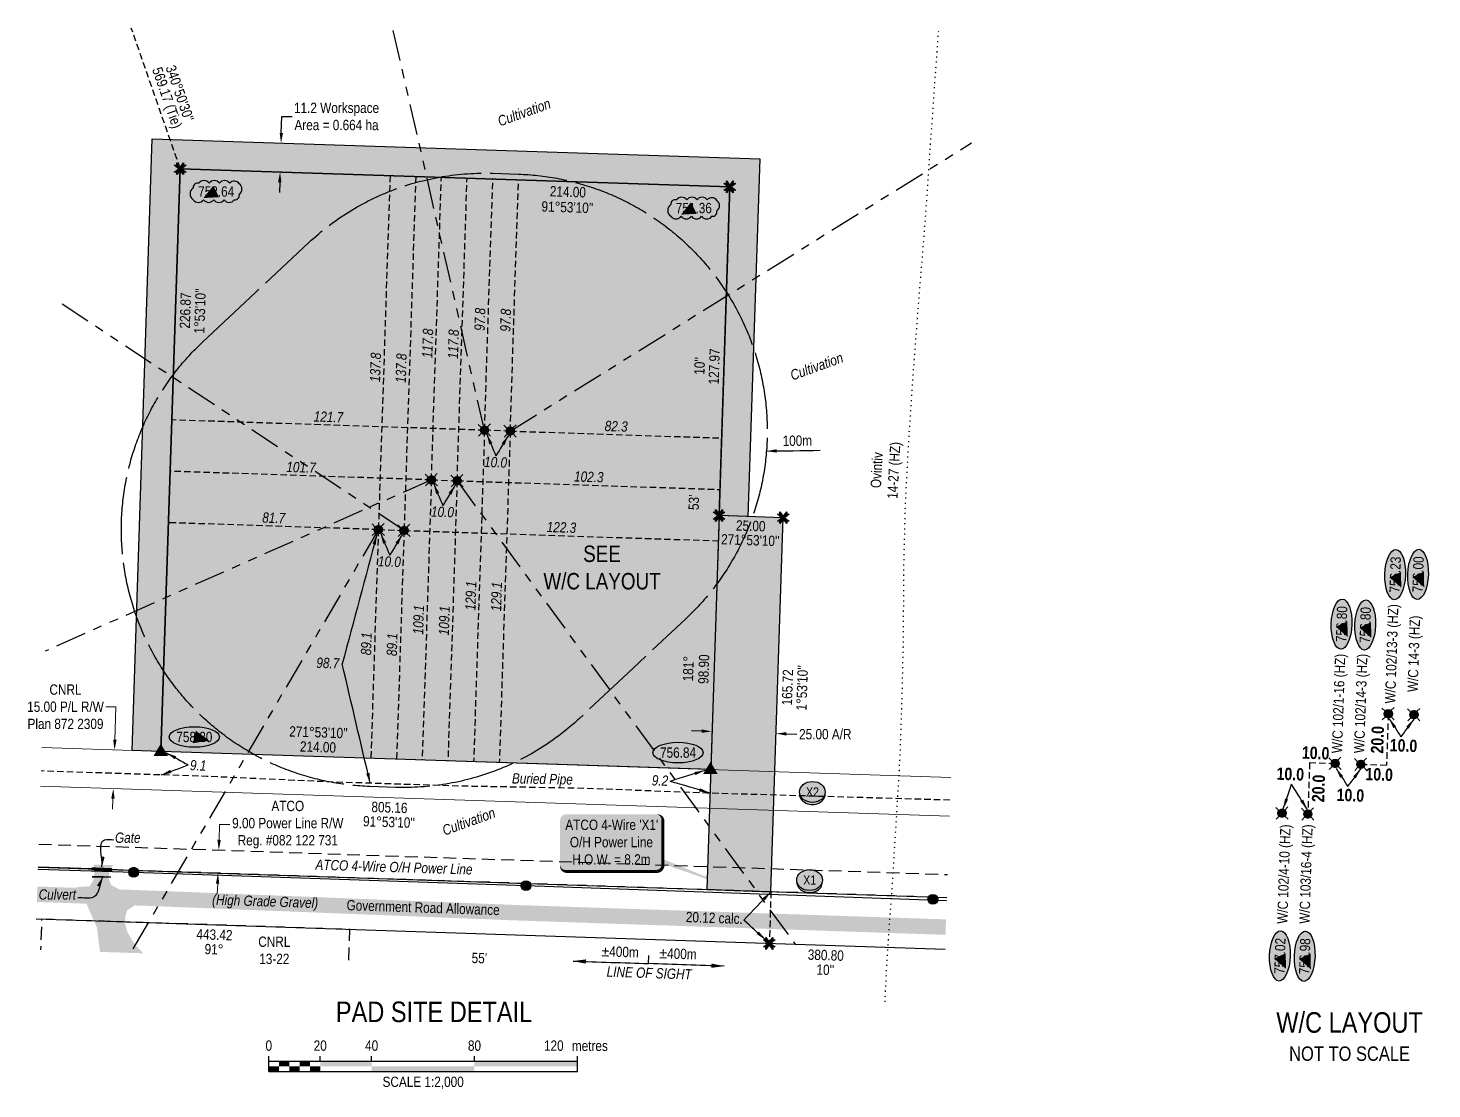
# Model space of a CAD drawing. Extents: x 352640 to 362586, y 6129835 to 6140596.
# Drawn here: x 354879 to 356244, y 6135458 to 6136489 of the extents above; entities that cross this region are included whole.
import ezdxf
from ezdxf.enums import TextEntityAlignment as Align

# ---------------------------------------------------------------- set-up
doc = ezdxf.new("R2010")
doc.units = 0
doc.header["$LTSCALE"] = 5
doc.header["$PDMODE"] = 34
doc.header["$PDSIZE"] = 0.03
for name, pattern in [('foc-ACCESSROAD', [3.75, 2.5, -1.25]), ('foc-BUFFER', [16.75, 15, -1.75]), ('foc-DOT', [1, 0.2, -0.8]), ('foc-DRILLPATH', [14.75, 6, -1.75, 1.75, -1.75, 1.75, -1.75]), ('foc-FLOWLINE', [3.75, 2.5, -1.25]), ('foc-TIELINE', [1.875, 1.25, -0.625]), ('foc-TRAV', [1.875, 1.25, -0.625]), ('POWERLINE5', [7.8, 2.4, -0.6, 0.6, -0.6, 0.6, -0.6, 2.4]), ('UG_PIPE', [1.875, 1.25, -0.625])]:
    doc.linetypes.add(name, pattern=pattern)
doc.layers.get('Defpoints').update_dxf_attribs({"color": 9})
for name, color, linetype in [('ABADATA-DRILL', 8, 'foc-DOT'), ('AS-FENCE', 48, 'foc-FENCE'), ('AS-PIPE-UG', 44, 'UG_PIPE'), ('AS-POWER', 104, 'foc-POWER'), ('AS-POWER-EXISTING', 72, 'POWERLINE5'), ('AS-ROADS', 254, 'Continuous'), ('AUX-BUFFER', 7, 'foc-BUFFER'), ('C-WS', 13, 'foc-ACCESSROAD'), ('DETAIL-HZ-Existing', 8, 'foc-DOT'), ('DETAIL-T', 7, 'Continuous'), ('F-EZE', 190, 'foc-FLOWLINE'), ('L-2', 7, 'Continuous'), ('L-BD', 7, 'Continuous'), ('L-MON', 1, 'Continuous'), ('L-ROAD-T', 7, 'Continuous'), ('L-SEC', 7, 'Continuous'), ('L-TIE', 7, 'foc-TIELINE'), ('P-CROSSINGS', 250, 'Continuous'), ('P-ELEVATION', 7, 'Continuous'), ('P-PDRILLPATH', 12, 'foc-DRILLPATH'), ('P-PROPOSED', 10, 'Continuous'), ('P-PROPOSED-H', 21, 'Continuous'), ('P-TEMP-BLUE', 146, 'Continuous'), ('P-TEMP-BLUE-T', 146, 'Continuous'), ('P-TRAV', 4, 'foc-TRAV'), ('P-TXT', 4, 'Continuous'), ('T-TIE', 201, 'foc-TIELINE')]:
    doc.layers.add(name, color=color, linetype=linetype)
for name, color, linetype, lineweight in [('AS-GENERAL', 48, 'Continuous', 18), ('C-RW-T', 13, 'Continuous', 9), ('F-RW-T', 190, 'Continuous', 9), ('T-TEXT', 48, 'Continuous', 18), ('T-TIE-T', 201, 'Continuous', 18)]:
    doc.layers.add(name, color=color, linetype=linetype, lineweight=lineweight)
doc.layers.add('P-TEMP-BLUE-H', color=7, linetype='Continuous', true_color=0x99e6ff)
doc.styles.add('80', font='ARIALN.TTF', dxfattribs={"height": 10})
doc.styles.add('80CG', font='ARIALN.TTF', dxfattribs={"height": 10})
doc.styles.add('80L', font='ARIALN.TTF', dxfattribs={"height": 10})
doc.styles.add('80LS', font='ARIALNI.TTF', dxfattribs={"height": 10})
doc.styles.add('BOLD', font='ARIALNB.TTF')
doc.styles.add('Crossing', font='ARIALN.TTF', dxfattribs={"height": 10})
doc.styles.add('foc-LtypeFont', font='ARIALN.TTF', dxfattribs={"height": 7.35})
doc.linetypes.add('foc-FENCE', pattern='A,10,-1,["X",foc-LtypeFont,S=0.2,R=0,X=-0.625,Y=-0.75],-1.24', length=12.24)
doc.linetypes.add('foc-POWER', pattern='A,6,-1,["P",foc-LtypeFont,S=0.2,R=0,X=-0.625,Y=-0.75],-1.24,4', length=12.24)
doc.linetypes.add('foc-POWER-NOLINE', pattern='A,0,-4,["P",foc-LtypeFont,S=0.2,R=0,X=-0.625,Y=-0.75],-8.24', length=12.24)
doc.dimstyles.new('CG2011', dxfattribs={"dimscale": 5, "dimtxt": 9, "dimasz": 2, "dimexe": 0.2, "dimexo": 0.0625, "dimgap": 0.5, "dimtad": 0, "dimtih": 1, "dimtoh": 1, "dimzin": 0, "dimdsep": 46, "dimtxsty": '80CG', "dimcen": 0.1, "dimse1": 1, "dimse2": 1, "dimclrd": 256, "dimclrt": 256, "dimaunit": 1, "dimadec": 4, "dimazin": 0, "dimtfac": 0.06, "dimtofl": 0, "dimtmove": 0, "dimatfit": 1, "dimfxl": 0.2, "dimtolj": 1, "dimtzin": 0, "dimlwd": -1, "dimarcsym": 0})
doc.dimstyles.new('COMPASS', dxfattribs={"dimscale": 5, "dimtxt": 10, "dimasz": 2.5, "dimexe": 0.2, "dimexo": 0.0625, "dimgap": 0.5, "dimtad": 0, "dimtih": 1, "dimtoh": 1, "dimzin": 0, "dimdsep": 46, "dimtxsty": '80', "dimcen": 0.1, "dimse1": 1, "dimse2": 1, "dimclrd": 256, "dimclrt": 256, "dimaunit": 1, "dimadec": 4, "dimazin": 0, "dimtfac": 0.06, "dimtofl": 0, "dimtmove": 0, "dimatfit": 1, "dimfxl": 0.2, "dimtolj": 1, "dimtzin": 0, "dimlwd": -1, "dimarcsym": 0})
doc.dimstyles.new('Compass 5 000', dxfattribs={"dimscale": 5, "dimtxt": 9, "dimasz": 2, "dimexe": 0.2, "dimexo": 0.0625, "dimgap": 0.5, "dimtad": 0, "dimtih": 1, "dimtoh": 1, "dimzin": 0, "dimdsep": 46, "dimtxsty": '80CG', "dimcen": 0.1, "dimse1": 1, "dimse2": 1, "dimclrd": 256, "dimclrt": 256, "dimaunit": 1, "dimadec": 4, "dimazin": 0, "dimtfac": 0.06, "dimtofl": 0, "dimtmove": 0, "dimatfit": 1, "dimfxl": 0.2, "dimtolj": 1, "dimtzin": 0, "dimlwd": -1, "dimarcsym": 0})

# ---------------------------------------------------------------- blocks, each defined once
blk = doc.blocks.new('WC')
at = {"layer": 'L-MON'}
h = blk.add_hatch(color=255, dxfattribs=at)
h.dxf.hatch_style = 1
edge = h.paths.add_edge_path()
edge.add_arc((0, 0), 0.9, 0, 360)
at = {"layer": 'L-MON', "color": 240, "flags": 128}
for points in [[(-0.62, 0.5), (-1.23, 1.12)], [(0.52, 0.61), (1.13, 1.21)], [(-1.18, -1.18), (-0.56, -0.57)], [(1.16, -1.18), (0.56, -0.57)]]:
    blk.add_lwpolyline(points, dxfattribs=at)
at = {"layer": 'L-MON', "color": 240}
for radius in [0.8, 0.373]:
    blk.add_circle((0, 0), radius, dxfattribs=at)
blk = doc.blocks.new('*U71')
at = {"color": 0}
for p, q in [((-150, 0), (-150, 15)), ((-100, 10), (-100, 15)), ((-50, 10), (-50, 15)), ((50, 10), (50, 15)), ((150.2, 0), (150.2, 15)), ((-150, 10), (150.2, 10)), ((-150, 0), (150.2, 0))]:
    blk.add_line(p, q, dxfattribs=at)
for points in [[(-150, 5), (-140, 5), (-150, 0), (-140, 0)], [(-140, 10), (-130, 10), (-140, 5), (-130, 5)], [(-130, 5), (-120, 5), (-130, 0), (-120, 0)], [(-120, 10), (-110, 10), (-120, 5), (-110, 5)], [(-110, 5), (-100, 5), (-110, 0), (-100, 0)], [(-100, 10), (-50, 10), (-100, 5), (-50, 5)], [(-50, 5), (50, 5), (-50, 0), (50, 0)], [(50, 10), (150.2, 10), (50, 5), (150.2, 5)]]:
    blk.add_solid(points, dxfattribs=at)
at = {"color": 0, "style": '80'}
blk.add_text('metres', height=10, dxfattribs=at).set_placement((162.2, 20), align=Align.CENTER)
at = {"color": 0, "char_height": 10, "style": '80'}
for s, insert, attachment_point in [('0', (-150, 30.2), 2), ('20', (-100, 30.2), 2), ('40', (-50, 30.2), 2), ('80', (50, 30.2), 2), ('120', (136.7, 30.2), 3), ('SCALE 1:2,000', (0.1, -5), 2)]:
    blk.add_mtext(s, dxfattribs=dict(at, insert=insert, attachment_point=attachment_point))
blk = doc.blocks.new('*U49')
at = {"layer": 'L-2'}
blk.add_blockref('*U71', (-10.7, -57.9), dxfattribs=at)
at = {"layer": 'DETAIL-T', "color": 3, "insert": (0, 0), "char_height": 20, "width": 217.108, "attachment_point": 5, "style": '80CG'}
blk.add_mtext('PAD SITE DETAIL', dxfattribs=at)
blk = doc.blocks.new('*D53')
at = {"layer": 'C-RW-T', "transparency": 16777216}
for p, q in [((354954.5, 6135829.5), (354964.5, 6135829.5)), ((354964.5, 6135829.5), (354963.8, 6135807.5)), ((354963.4, 6135797.5), (354963.8, 6135807.5)), ((354961.5, 6135740), (354961.2, 6135730))]:
    blk.add_line(p, q, dxfattribs=at)
for points in [[(354961.8, 6135797.5), (354965.1, 6135797.4), (354963.1, 6135787.5)], [(354959.9, 6135740.1), (354963.2, 6135740), (354961.9, 6135750)]]:
    blk.add_solid(points, dxfattribs=at)
at = {"layer": 'Defpoints', "color": 0, "transparency": 16777216}
for p in [(354964.4, 6135787.4), (354961.9, 6135750), (354963.1, 6135750)]:
    blk.add_point(p, dxfattribs=at)
at = {"layer": 'C-RW-T', "transparency": 16777216, "insert": (354915.4, 6135829.5), "char_height": 10, "attachment_point": 5, "style": '80CG'}
blk.add_mtext('\\A1;CNRL\\P15.00 P/L R/W\\PPlan 872 2309', dxfattribs=at)
blk = doc.blocks.new('wa')
at = {"layer": 'P-ELEVATION'}
h = blk.add_hatch(color=111, dxfattribs=at)
h.dxf.hatch_style = 1
edge = h.paths.add_edge_path()
edge.add_arc((-17.4, -4.5), 6.1, 215, 325)
edge.add_arc((-7.4, -4.5), 6.1, 215, 325)
edge.add_arc((2.6, -4.5), 6.1, 215, 325)
edge.add_arc((12.7, -4.5), 6.1, 215, 325)
edge.add_arc((18.1, -3.7), 4.32, 263.4336, 373.4336)
edge.add_arc((18.8, 2.3), 6.1, 305, 415)
edge.add_arc((17.5, 4.4), 5.69, 30.6955, 140.6955)
edge.add_arc((8.1, 4.5), 6.1, 35, 145)
edge.add_arc((-1.9, 4.5), 6.1, 35, 145)
edge.add_arc((-11.9, 4.5), 6.1, 35, 145)
edge.add_arc((-18, 3.8), 4.33, 75.4261, 185.4261)
edge.add_arc((-18.4, -2.3), 6.96, 125, 235)
at = {"color": 240, "flags": 128}
blk.add_lwpolyline([(-22.4, -8, 0.520567), (-12.3, -8, 0.520567), (-2.4, -8, 0.520567), (7.6, -8, 0.520567), (17.6, -8, 0.520567), (22.4, -2.7, 0.520567), (22.4, 7.3, 0.520567), (13.1, 8, 0.520567), (3.1, 8, 0.520567), (-6.9, 8, 0.520567), (-16.9, 8, 0.520567), (-22.4, 3.4, 0.520567)], format="xyb", close=True, dxfattribs=at)
at = {"layer": 'P-ELEVATION', "color": 240, "flags": 128}
blk.add_lwpolyline([(0, 0, 12.5, 0, 0), (-12.4, -6.4, 0, 0, 0)], format="xyseb", dxfattribs=at)
at = {"layer": 'P-ELEVATION', "color": 240, "style": '80'}
blk.add_attdef('ELEVATION', text='', height=10, dxfattribs=at).set_placement((0, 0), align=Align.MIDDLE_CENTER)
blk = doc.blocks.new('POWERPOLE')
h = blk.add_hatch(color=255)
edge = h.paths.add_edge_path()
edge.add_arc((0, 0), 0.96, 0, 360)
at = {"linetype": 'Continuous'}
for p, q in [((0.68, -0.68), (-0.68, 0.68)), ((-0.68, -0.68), (0.68, 0.68))]:
    blk.add_line(p, q, dxfattribs=at)
blk.add_circle((0, 0), 0.96, dxfattribs=at)
blk = doc.blocks.new('xing2')
h = blk.add_hatch(color=50)
h.dxf.hatch_style = 1
edge = h.paths.add_edge_path()
edge.add_ellipse((0, 0), major_axis=(-12.5, 0), ratio=0.816297, start_angle=0, end_angle=360)
h = blk.add_hatch(color=250)
h.dxf.hatch_style = 1
edge = h.paths.add_edge_path()
edge.add_ellipse((0, -2), major_axis=(-12.5, 0), ratio=0.816297, start_angle=0, end_angle=180)
edge.add_line((12.5, -2), (12.5, 0))
edge.add_ellipse((0, 0), major_axis=(-12.5, 0), ratio=0.816297, start_angle=0, end_angle=180, ccw=False)
edge.add_line((-12.5, 0), (-12.5, -2))
at = {"color": 250}
blk.add_ellipse((0, 0), major_axis=(-12.5, 0), ratio=0.816297, dxfattribs=at)
blk.add_ellipse((0, -2), major_axis=(-12.5, 0), ratio=0.816297, start_param=0, end_param=3.141593, dxfattribs=at)
at = {"color": 250, "style": 'Crossing'}
blk.add_attdef('CROSSING', text='', height=9, dxfattribs=at).set_placement((0.1, 0), align=Align.MIDDLE_CENTER)
at = {"color": 250, "style": 'Crossing', "flags": 1}
for tag, p in [('OWNER', (0.1, -12.5)), ('DESCRIPTION', (0.1, -25.8)), ('LOCATION', (0.1, -39.3)), ('DWG_REF', (0.1, -52.8))]:
    blk.add_attdef(tag, text='', height=9, dxfattribs=at).set_placement(p, align=Align.MIDDLE_CENTER)
blk = doc.blocks.new('TRIA')
blk.add_hatch(color=255).paths.add_polyline_path([(-0.04, 1.52), (-1.47, -0.87), (1.39, -0.87)])
blk = doc.blocks.new('TRIAA')
blk.add_blockref('TRIA', (0, 0))
blk = doc.blocks.new('TRIB')
at = {"color": 1}
blk.add_lwpolyline([(-1.12, -0.67), (-0.04, 1.13), (1.04, -0.67)], close=True, dxfattribs=at)
blk = doc.blocks.new('TRIBB')
blk.add_blockref('TRIB', (0, 0))
blk = doc.blocks.new('TRICC')
for name in ['TRIAA', 'TRIBB']:
    blk.add_blockref(name, (0, 0))
blk = doc.blocks.new('plspike')
blk.add_blockref('TRICC', (0, 0))
blk = doc.blocks.new('TEMP')
h = blk.add_hatch(color=255)
h.dxf.hatch_style = 1
h.paths.add_polyline_path([(0, 0.25), (-0.67, 1.15), (-0.67, 0.67), (-1.15, 0.67), (-0.25, 0), (-1.15, -0.67), (-0.67, -0.67), (-0.67, -1.15), (0, -0.25), (0.67, -1.15), (0.67, -0.67), (1.15, -0.67), (0.25, 0), (1.15, 0.67), (0.67, 0.67), (0.67, 1.15)])
h.paths.add_polyline_path([(0.57, 0.85), (0.57, 0.57), (0.85, 0.57), (0.08, 0), (0.85, -0.57), (0.57, -0.57), (0.57, -0.85), (0, -0.08), (-0.57, -0.85), (-0.57, -0.57), (-0.85, -0.57), (-0.08, 0), (-0.85, 0.57), (-0.57, 0.57), (-0.57, 0.85), (0, 0.08)], flags=16)
h = blk.add_hatch(color=1)
h.dxf.hatch_style = 1
h.paths.add_polyline_path([(0, 0.08), (-0.57, 0.85), (-0.57, 0.57), (-0.85, 0.57), (-0.08, 0), (-0.85, -0.57), (-0.57, -0.57), (-0.57, -0.85), (0, -0.08), (0.57, -0.85), (0.57, -0.57), (0.85, -0.57), (0.08, 0), (0.85, 0.57), (0.57, 0.57), (0.57, 0.85)])
at = {"color": 1}
for p, q in [((-0.08, 0), (0.08, 0)), ((0, 0.08), (0, -0.08))]:
    blk.add_line(p, q, dxfattribs=at)
at = {"color": 255, "flags": 128}
blk.add_lwpolyline([(-0.25, 0), (-1.15, 0.67), (-0.67, 0.67), (-0.67, 1.15), (0, 0.25), (0.67, 1.15), (0.67, 0.67), (1.15, 0.67), (0.25, 0), (1.15, -0.67), (0.67, -0.67), (0.67, -1.15), (0, -0.25), (-0.67, -1.15), (-0.67, -0.67), (-1.15, -0.67)], close=True, dxfattribs=at)
at = {"color": 1, "flags": 128}
blk.add_lwpolyline([(-0.08, 0), (-0.85, 0.57), (-0.57, 0.57), (-0.57, 0.85), (0, 0.08), (0.57, 0.85), (0.57, 0.57), (0.85, 0.57), (0.08, 0), (0.85, -0.57), (0.57, -0.57), (0.57, -0.85), (0, -0.08), (-0.57, -0.85), (-0.57, -0.57), (-0.85, -0.57)], close=True, dxfattribs=at)
blk = doc.blocks.new('*D63')
at = {"layer": 'Defpoints', "color": 0, "transparency": 16777216}
for p in [(355544.9, 6135830.4), (355607.4, 6135828.4), (355606.5, 6135803.5)]:
    blk.add_point(p, dxfattribs=at)
at = {"layer": 'P-TXT', "transparency": 16777216}
for p, q in [((355534.1, 6135805.9), (355524.1, 6135806.2)), ((355616.5, 6135803.2), (355626.5, 6135802.8))]:
    blk.add_line(p, q, dxfattribs=at)
for points in [[(355534.1, 6135807.5), (355534, 6135804.2), (355544.1, 6135805.5)], [(355616.6, 6135804.8), (355616.5, 6135801.5), (355606.5, 6135803.5)]]:
    blk.add_solid(points, dxfattribs=at)
at = {"layer": 'P-TXT', "transparency": 16777216, "insert": (355654.3, 6135802.8), "char_height": 10, "attachment_point": 5, "style": '80CG'}
blk.add_mtext('\\A1;25.00 A/R', dxfattribs=at)
blk = doc.blocks.new('*U64')
at = {"layer": 'P-ELEVATION'}
h = blk.add_hatch(color=111, dxfattribs=at)
h.dxf.hatch_style = 1
edge = h.paths.add_edge_path()
edge.add_ellipse((0, 0), major_axis=(-24.4, 0), ratio=0.410256, start_angle=0, end_angle=360)
at = {"layer": 'P-ELEVATION', "color": 7, "flags": 128}
blk.add_lwpolyline([(0, 0, 12.5, 0, 0), (14.6, -3.4, 0, 0, 0)], format="xyseb", dxfattribs=at)
at = {"layer": 'P-ELEVATION', "color": 7}
blk.add_ellipse((0, 0), major_axis=(-24.4, 0), ratio=0.410256, dxfattribs=at)
at = {"layer": 'P-ELEVATION', "style": '80'}
blk.add_attdef('ELEVATION', text='', height=10, dxfattribs=at).set_placement((0, 0), align=Align.MIDDLE_CENTER)
blk = doc.blocks.new('*U65')
at = {"layer": 'P-ELEVATION'}
h = blk.add_hatch(color=111, dxfattribs=at)
h.dxf.hatch_style = 1
edge = h.paths.add_edge_path()
edge.add_ellipse((0, 0), major_axis=(-24.4, 0), ratio=0.410256, start_angle=0, end_angle=360)
at = {"layer": 'P-ELEVATION', "color": 7, "flags": 128}
blk.add_lwpolyline([(0, 0, 12.5, 0, 0), (-19.7, -1.8, 0, 0, 0)], format="xyseb", dxfattribs=at)
at = {"layer": 'P-ELEVATION', "color": 7}
blk.add_ellipse((0, 0), major_axis=(-24.4, 0), ratio=0.410256, dxfattribs=at)
at = {"layer": 'P-ELEVATION', "style": '80'}
blk.add_attdef('ELEVATION', text='', height=10, dxfattribs=at).set_placement((0, 0), align=Align.MIDDLE_CENTER)
blk = doc.blocks.new('*D67')
at = {"layer": 'Defpoints', "color": 0, "transparency": 16777216}
for p in [(355124.3, 6136377.6), (355125, 6136377.6), (355123.4, 6136349.5)]:
    blk.add_point(p, dxfattribs=at)
at = {"layer": 'P-TEMP-BLUE-T', "transparency": 16777216}
for p, q in [((355125.3, 6136387.6), (355125.9, 6136403.5)), ((355125.9, 6136403.5), (355135.9, 6136403.5)), ((355123.8, 6136339.5), (355123.4, 6136329.5))]:
    blk.add_line(p, q, dxfattribs=at)
for points in [[(355123.7, 6136387.6), (355127, 6136387.5), (355125, 6136377.6)], [(355122.1, 6136339.6), (355125.4, 6136339.5), (355124.1, 6136349.5)]]:
    blk.add_solid(points, dxfattribs=at)
at = {"layer": 'P-TEMP-BLUE-T', "transparency": 16777216, "insert": (355179, 6136403.5), "char_height": 10, "attachment_point": 5, "style": '80CG'}
blk.add_mtext('\\A1;11.2 Workspace\\PArea = 0.664 ha', dxfattribs=at)
blk = doc.blocks.new('*U69')
h = blk.add_hatch(color=255)
edge = h.paths.add_edge_path()
edge.add_line((-44, -28.5), (44, -28.5))
edge.add_arc((44, -22.5), 6, 270, 360)
edge.add_line((50, -22.5), (50, 21))
edge.add_arc((44, 21), 6, 0, 90)
edge.add_line((44, 27), (-44, 27))
edge.add_arc((-44, 21), 6, 90, 180)
edge.add_line((-50, 21), (-50, -22.5))
edge.add_arc((-44, -22.5), 6, 180, 270)
at = {"color": 104, "flags": 128}
blk.add_lwpolyline([(-44, -28.5, 3, 3, 0), (44, -28.5, 3, 3, 0.414214), (50, -22.5, 3, 3, 0), (50, 21, 3, 0, 0.414214), (44, 27, 0, 0, 0), (-44, 27, 0, 0, 0.414214), (-50, 21, 0, 0, 0), (-50, -22.5, 0, 3, 0.414214)], format="xyseb", close=True, dxfattribs=at)
blk.add_lwpolyline([(121.2, -45.7, 0, 7.5, 0), (0, 0, 0, 0, 0)], format="xyseb", dxfattribs=at)
at = {"color": 104, "style": '80'}
blk.add_attdef('ENTER_TEXT_001', (-26.8, -4.9), '', height=10, dxfattribs=at)
blk = doc.blocks.new('*D70')
at = {"layer": 'Defpoints', "color": 0, "transparency": 16777216}
for p in [(355064.5, 6135690.2), (355075.5, 6135689.8), (355074.7, 6135667.2)]:
    blk.add_point(p, dxfattribs=at)
at = {"layer": 'F-RW-T', "transparency": 16777216}
for p, q in [((355064.8, 6135700.1), (355065.3, 6135714.9)), ((355065.3, 6135714.9), (355075.3, 6135714.9)), ((355063.4, 6135657.5), (355063, 6135647.6))]:
    blk.add_line(p, q, dxfattribs=at)
for points in [[(355063.1, 6135700.2), (355066.5, 6135700.1), (355064.5, 6135690.2)], [(355061.7, 6135657.6), (355065, 6135657.5), (355063.7, 6135667.5)]]:
    blk.add_solid(points, dxfattribs=at)
at = {"layer": 'F-RW-T', "transparency": 16777216, "insert": (355131.6, 6135714.9), "char_height": 10, "attachment_point": 5, "style": '80CG'}
blk.add_mtext('\\A1;ATCO\\P9.00 Power Line R/W\\PReg. #082 122 731', dxfattribs=at)
blk = doc.blocks.new('we')
at = {"layer": 'P-ELEVATION'}
h = blk.add_hatch(color=111, dxfattribs=at)
h.dxf.hatch_style = 1
edge = h.paths.add_edge_path()
edge.add_ellipse((0, 0), major_axis=(-24.4, 0), ratio=0.410256, start_angle=0, end_angle=360)
at = {"layer": 'P-ELEVATION', "color": 7, "flags": 128}
blk.add_lwpolyline([(0, 0, 12.5, 0, 0), (-12.4, -6.4, 0, 0, 0)], format="xyseb", dxfattribs=at)
at = {"layer": 'P-ELEVATION', "color": 7}
blk.add_ellipse((0, 0), major_axis=(-24.4, 0), ratio=0.410256, dxfattribs=at)
at = {"layer": 'P-ELEVATION', "style": '80'}
blk.add_attdef('ELEVATION', text='', height=10, dxfattribs=at).set_placement((0, 0), align=Align.MIDDLE_CENTER)

msp = doc.modelspace()

# ---------------------------------------------------------------- hatches: boundary and pattern name
at = {"layer": 'AS-ROADS'}
h = msp.add_hatch(color=256, dxfattribs=at)
h.dxf.hatch_style = 1
h.paths.add_polyline_path([(354962.014, 6135675.542), (354958.439, 6135671.454), (354957.276, 6135662.647), (354959.831, 6135656.277), (354968.121, 6135651.747), (354923.333, 6135653.34), (354929.451, 6135654.409), (354938.849, 6135654.957), (354942.671, 6135661.134), (354943.509, 6135669.094), (354942.754, 6135675.999)])
h = msp.add_hatch(color=256, dxfattribs=at)
h.dxf.hatch_style = 1
h.paths.add_polyline_path([(354948.975, 6135591.199), (354991.351, 6135589.778), (354983.054, 6135597.857), (354975.619, 6135610.477), (354973.674, 6135617.379), (354973.394, 6135624.557), (354975.351, 6135631.577), (354993.792, 6135643.459), (354932.424, 6135645.656), (354946.071, 6135614.557)])
at = {"layer": 'P-PROPOSED-H'}
h = msp.add_hatch(color=256, dxfattribs=at)
h.dxf.hatch_style = 1
h.paths.add_polyline_path([(355008.285, 6135785.993), (355026.95, 6136352.716), (355561.524, 6136335.11), (355542.86, 6135768.387)])
h = msp.add_hatch(color=256, dxfattribs=at)
h.dxf.hatch_style = 1
h.paths.add_polyline_path([(355550.996, 6136015.447), (355539.018, 6135651.736), (355601.467, 6135649.643), (355613.447, 6136013.39)])
at = {"layer": 'P-TEMP-BLUE-H'}
h = msp.add_hatch(color=256, dxfattribs=at)
h.dxf.hatch_style = 1
h.paths.add_polyline_path([(355579.049, 6136014.523), (355550.996, 6136015.447), (355561.524, 6136335.11), (355026.95, 6136352.716), (355008.285, 6135785.993), (354980.233, 6135786.917), (354999.821, 6136381.693), (355590.501, 6136362.239)])

# ---------------------------------------------------------------- linework, layer by layer
msp.add_line((355482.521, 6135579.766), (355482.786, 6135587.645))
at = {"layer": 'ABADATA-DRILL', "flags": 128}
msp.add_lwpolyline([(355712.423, 6135542.495), (355714.154, 6135577.813), (355714.906, 6135589.92), (355715.55, 6135599.074), (355719.566, 6135657.236), (355721.685, 6135690.975), (355723.83, 6135724.714), (355725.897, 6135758.356), (355727.54, 6135792.036), (355728.659, 6135825.759), (355729.579, 6135859.514), (355730.322, 6135893.224), (355730.541, 6135926.951), (355730.635, 6135960.683), (355732.296, 6136028.073), (355735.934, 6136095.497), (355740.588, 6136162.663), (355745.747, 6136229.962), (355751.251, 6136297.099), (355755.887, 6136364.465), (355760.539, 6136431.556), (355764.576, 6136486.558)], dxfattribs=at)
at = {"layer": 'AS-FENCE'}
msp.add_lwpolyline([(354940.889, 6135671.899), (354888.685, 6135673.577)], dxfattribs=at)
at = {"layer": 'AS-FENCE', "flags": 128}
msp.add_lwpolyline([(355772.412, 6135643.628), (355364.391, 6135657.277), (354960.761, 6135671.067)], dxfattribs=at)
at = {"layer": 'AS-GENERAL', "flags": 128}
for points, const_width in [([(354960.761, 6135671.067), (354940.889, 6135671.899)], 2.999), ([(354959.614, 6135663.937), (354941.224, 6135664.242)], 1.5)]:
    msp.add_lwpolyline(points, dxfattribs=dict(at, const_width=const_width))
at = {"layer": 'AS-PIPE-UG', "flags": 128}
msp.add_lwpolyline([(355775.544, 6135738.734), (355539.044, 6135745.559), (355420.699, 6135750.149), (355298.134, 6135752.352), (355175.744, 6135756.307), (355052.871, 6135761.797), (354891.73, 6135767.068)], dxfattribs=at)
at = {"layer": 'AS-POWER', "linetype": 'foc-POWER-NOLINE', "flags": 128}
msp.add_lwpolyline([(354888.622, 6135671.633), (354981.734, 6135668.612), (355363.176, 6135655.624), (355772.33, 6135641.137)], dxfattribs=at)
at = {"layer": 'AS-ROADS', "const_width": 14.996, "flags": 128}
msp.add_lwpolyline([(355771.478, 6135615.264), (355360.736, 6135628.989), (354994.406, 6135643.437), (354887.828, 6135647.252)], dxfattribs=at)
at = {"layer": 'AUX-BUFFER', "color": 251, "linetype": 'foc-BUFFER', "flags": 128}
msp.add_lwpolyline([(355048.793, 6136184.193), (355100.381, 6136232.53), (355152.209, 6136280.997, -0.19870585), (355331.096, 6136348.247), (355356.078, 6136347.429, -0.66824558), (355518.727, 6135915.178), (355467.095, 6135866.835), (355415.598, 6135818.581, -0.19926798), (355236.239, 6135751.168), (355211.224, 6135752.016, -0.6676892)], format="xyb", close=True, dxfattribs=at)
at = {"layer": 'C-RW-T'}
msp.add_lwpolyline([(355776.268, 6135760.699), (354892.471, 6135789.807)], dxfattribs=at)
at = {"layer": 'C-WS', "flags": 128}
msp.add_lwpolyline([(355190.963, 6135583.087), (355191.968, 6135613.017), (354892.214, 6135623.053), (354891.212, 6135593.135)], dxfattribs=at)
at = {"layer": 'F-EZE', "flags": 128}
for points in [[(354889.416, 6135696.019), (355773.162, 6135666.394)], [(355759.032, 6135644.361), (354888.684, 6135673.537)]]:
    msp.add_lwpolyline(points, dxfattribs=at)
at = {"layer": 'L-SEC'}
for p, q in [((354888.684, 6135673.537), (355772.421, 6135643.912)), ((354887.047, 6135623.284), (355770.766, 6135593.66))]:
    msp.add_line(p, q, dxfattribs=at)
at = {"layer": 'L-TIE'}
for p, q in [((355026.95, 6136352.716), (354979.437, 6136489.475)), ((355601.467, 6135649.643), (355599.812, 6135599.391))]:
    msp.add_line(p, q, dxfattribs=at)
at = {"layer": 'P-PDRILLPATH', "flags": 128}
for points in [[(355322.921, 6136098.444), (355233.634, 6136489.475)], [(355347.904, 6136097.627), (355796.59, 6136377.749)], [(355244.701, 6136000.962), (354906.635, 6136224.653)], [(355271.274, 6136050.147), (354895.524, 6135883.528)], [(355296.271, 6136049.284), (355624.957, 6135598.548)]]:
    msp.add_lwpolyline(points, dxfattribs=at)
at = {"layer": 'P-PROPOSED'}
for points in [[(355008.285, 6135785.993), (355026.95, 6136352.716), (355561.524, 6136335.11), (355542.86, 6135768.387)], [(355550.996, 6136015.447), (355539.018, 6135651.736), (355601.467, 6135649.643), (355613.447, 6136013.39)]]:
    msp.add_lwpolyline(points, close=True, dxfattribs=at)
at = {"layer": 'P-TEMP-BLUE'}
msp.add_lwpolyline([(355579.049, 6136014.523), (355550.996, 6136015.447), (355561.524, 6136335.11), (355026.95, 6136352.716), (355008.285, 6135785.993), (354980.233, 6135786.917), (354999.821, 6136381.693), (355590.501, 6136362.239)], close=True, dxfattribs=at)
at = {"layer": 'P-TRAV'}
for p, q in [((356201.772, 6135822.706), (356200.046, 6135772.686)), ((356125.247, 6135775.251), (356123.552, 6135725.223)), ((356125.247, 6135775.251), (356150.124, 6135774.408)), ((356175.122, 6135773.546), (356200.046, 6135772.686))]:
    msp.add_line(p, q, dxfattribs=at)
at = {"layer": 'T-TIE'}
for p, q in [((355231.022, 6136345.995), (355219.686, 6136001.809)), ((355256.038, 6136345.172), (355244.701, 6136000.962)), ((355271.274, 6136050.147), (355280.963, 6136344.351)), ((355296.271, 6136049.284), (355305.962, 6136343.527)), ((355322.921, 6136098.444), (355330.966, 6136342.704)), ((355347.904, 6136097.627), (355355.948, 6136341.881)), ((355322.921, 6136098.444), (355018.905, 6136108.457)), ((355322.921, 6136098.444), (355312.301, 6135775.98)), ((355347.904, 6136097.627), (355322.921, 6136098.444)), ((355347.904, 6136097.627), (355337.284, 6135775.157)), ((355347.904, 6136097.627), (355553.48, 6136090.856)), ((355271.274, 6136050.147), (355017.261, 6136058.512)), ((355271.274, 6136050.147), (355262.299, 6135777.627)), ((355271.274, 6136050.147), (355296.271, 6136049.284)), ((355296.271, 6136049.284), (355287.297, 6135776.803)), ((355296.271, 6136049.284), (355551.834, 6136040.867)), ((355219.686, 6136001.809), (355015.614, 6136008.53)), ((355219.686, 6136001.809), (355212.357, 6135779.272)), ((355219.686, 6136001.809), (355244.701, 6136000.962)), ((355244.701, 6136000.962), (355237.373, 6135778.448)), ((355244.701, 6136000.962), (355550.188, 6135990.9))]:
    msp.add_line(p, q, dxfattribs=at)

# ---------------------------------------------------------------- block references
msp.add_blockref('*U49', (355273.839, 6135532.728))
at = {"layer": 'AS-POWER-EXISTING'}
for p, xscale, yscale, zscale in [((354981.734, 6135668.612), 4.998731350000003, 4.998731350000003, 4.998731350000003), ((355363.176, 6135655.624), 4.99873135, 4.99873135, 4.99873135), ((355758.951, 6135642.294), 4.99873135, 4.99873135, 4.99873135)]:
    msp.add_blockref('POWERPOLE', p, dxfattribs=dict(at, xscale=xscale, yscale=yscale, zscale=zscale))
at = {"layer": 'L-BD', "xscale": 0.99974627, "yscale": 0.99974627, "zscale": 0.99974627, "rotation": 88.11361111111111}
for p, values in [((356208.495, 6135958.016), {'ELEVATION': '756.23'}), ((356230.78, 6135958.256), {'ELEVATION': '756.00'}), ((356156.378, 6135909.864), {'ELEVATION': '756.80'}), ((356179.373, 6135909.051), {'ELEVATION': '756.80'}), ((356096.391, 6135587.239), {'ELEVATION': '757.02'}), ((356120.549, 6135586.915), {'ELEVATION': '756.98'})]:
    msp.add_blockref('we', p, dxfattribs=at).add_auto_attribs(values)
at = {"layer": 'L-BD', "xscale": 0.99974627, "yscale": 0.99974627, "zscale": 0.99974627}
for name, p, values in [('*U64', (355040.716, 6135800.158), {'ELEVATION': '758.20'}), ('*U65', (355511.112, 6135784.96), {'ELEVATION': '756.84'})]:
    msp.add_blockref(name, p, dxfattribs=at).add_auto_attribs(values)
at = {"layer": 'L-MON'}
for name, p, xscale, yscale, zscale in [('TEMP', (355026.95, 6136352.716), 4.99873135, 4.99873135, 4.99873135), ('TEMP', (355561.524, 6136335.11), 4.99873135, 4.99873135, 4.99873135), ('WC', (355322.921, 6136098.444), 4.998731350000014, 4.998731350000014, 12.49682837500003), ('WC', (355347.904, 6136097.627), 4.998731350000014, 4.998731350000014, 12.49682837500003), ('WC', (355271.274, 6136050.147), 4.998731350000014, 4.998731350000014, 12.49682837500003), ('WC', (355296.271, 6136049.284), 4.998731350000014, 4.998731350000014, 12.49682837500003), ('TEMP', (355550.996, 6136015.447), 4.99873135, 4.99873135, 4.99873135), ('WC', (355219.686, 6136001.809), 4.998731350000014, 4.998731350000014, 12.49682837500003), ('TEMP', (355613.447, 6136013.39), 4.99873135, 4.99873135, 4.99873135), ('WC', (355244.701, 6136000.962), 4.998731350000014, 4.998731350000014, 12.49682837500003), ('WC', (356201.772, 6135822.706), 4.998731350000014, 4.998731350000014, 12.49682837500003), ('WC', (356226.754, 6135821.888), 4.998731350000014, 4.998731350000014, 12.49682837500003), ('plspike', (355008.284, 6135785.954), 4.99873135, 4.99873135, 4.99873135), ('plspike', (355542.834, 6135768.377), 4.99873135, 4.99873135, 4.99873135), ('WC', (356150.124, 6135774.408), 4.998731350000014, 4.998731350000014, 12.49682837500003), ('WC', (356175.122, 6135773.546), 4.998731350000014, 4.998731350000014, 12.49682837500003), ('WC', (356098.537, 6135726.071), 4.998731350000014, 4.998731350000014, 12.49682837500003), ('WC', (356123.552, 6135725.223), 4.998731350000014, 4.998731350000014, 12.49682837500003), ('TEMP', (355599.812, 6135599.391), 4.99873135, 4.99873135, 4.99873135)]:
    msp.add_blockref(name, p, dxfattribs=dict(at, xscale=xscale, yscale=yscale, zscale=zscale))
for p, values in [((355061.977, 6136330.592), {'ELEVATION': '752.64'}), ((355526.47, 6136314.457), {'ELEVATION': '751.36'})]:
    msp.add_blockref('wa', p, dxfattribs=at).add_auto_attribs(values)
at = {"layer": 'P-CROSSINGS', "xscale": 0.99974627, "yscale": 0.99974627, "zscale": 0.99974627}
for p, values in [((355641.771, 6135746.693), {'CROSSING': 'X2'}), ((355639.029, 6135661.038), {'CROSSING': 'X1'})]:
    msp.add_blockref('xing2', p, dxfattribs=at).add_auto_attribs(values)
at = {"layer": 'P-CROSSINGS', "color": 104}
ref = msp.add_blockref('*U69', (355446.378, 6135697.935), dxfattribs=dict(at, xscale=0.99974627, yscale=0.99974627, zscale=0.99974627))
ref.add_attrib('ENTER_TEXT_001', "ATCO 4-Wire 'X1'", (355401.512, 6135709.772), dxfattribs={"layer": '0', "color": 104, "height": 9.99746, "style": '80'})
ref.add_attrib('ENTER_TEXT_002', 'O/H Power Line', (355405.918, 6135692.933), dxfattribs={"layer": '0', "color": 104, "height": 9.99746, "style": '80'})
ref.add_attrib('ENTER_TEXT_003', 'H.O.W. = 8.2m', (355408.274, 6135676.093), dxfattribs={"layer": '0', "color": 104, "height": 9.99746, "style": '80'})

# ---------------------------------------------------------------- texts
at = {"char_height": 10, "rotation": 358.080055, "style": '80'}
for s, insert, width, attachment_point in [('%%P400m', (355472.879, 6135590.59), 42.11121, 6), ('%%P400m', (355492.867, 6135589.92), 42.11121, 4), ('\\pi6.3759;{\\fArial Narrow|b0|i1|c0|p34;LINE OF SIGH\\T1.55;T}', (355435.52, 6135577.267), 99.34793, 1)]:
    msp.add_mtext(s, dxfattribs=dict(at, insert=insert, width=width, attachment_point=attachment_point))
at = {"layer": 'AS-PIPE-UG', "insert": (355379.256, 6135764.397), "char_height": 9.99492, "width": 59.0059, "attachment_point": 2, "rotation": 358.970502, "style": '80L'}
msp.add_mtext('{\\fArial Narrow|b0|i1|c0|p34;Buried Pipe}', dxfattribs=at)
at = {"layer": 'AS-POWER', "insert": (355158.68, 6135681.112), "char_height": 9.99415, "attachment_point": 1, "rotation": 358.211458, "style": '80L'}
msp.add_mtext_dynamic_manual_height_columns('\\pi0.069323;{\\fArial Narrow|b0|i1|c0|p34;ATCO 4-Wire O/H Power Line}', width=152.53926, gutter_width=50.013, heights=[0], dxfattribs=at)
at = {"layer": 'AUX-BUFFER', "insert": (355612.726, 6136093.067), "char_height": 9.9932, "attachment_point": 1, "rotation": 0.871096, "style": '80L'}
msp.add_mtext_dynamic_manual_height_columns('100m', width=34.23455, gutter_width=225, heights=[0], dxfattribs=at)
at = {"layer": 'C-RW-T', "insert": (355118.491, 6135592.669), "char_height": 9.9975, "attachment_point": 5, "style": '80CG'}
msp.add_mtext('\\A1;CNRL\\P13-22', dxfattribs=at)
at = {"layer": 'DETAIL-HZ-Existing', "insert": (355697.788, 6136032.263), "char_height": 9.99746, "attachment_point": 1, "rotation": 86.911755, "style": '80L'}
msp.add_mtext_dynamic_manual_height_columns('\\pi10.229;Ovintiv \\P\\pi0.66071;14-27 (HZ)', width=54.7594, gutter_width=50, heights=[0], dxfattribs=at)
at = {"layer": 'DETAIL-T', "color": 3, "attachment_point": 5, "style": '80CG'}
for s, insert, char_height, width in [('SEE\\PW/C LAYOUT', (355437.179, 6135964.855), 15.9959, 125.08776), ('W/C LAYOUT\\P{\\H0.7x;NOT TO SCALE}', (356164.156, 6135508.784), 19.98984, 142.26959)]:
    msp.add_mtext(s, dxfattribs=dict(at, insert=insert, char_height=char_height, width=width))
at = {"layer": 'L-BD', "style": '80L'}
for s, height, rotation, p in [('569.17 (Tie)', 10, 289.1584, (355013.167, 6136421.336)), ("340°50'30''", 10, 289.1584, (355026.628, 6136426.012)), ('214.00', 9.9975, 358.1137, (355404.001, 6136330.296)), ("91°53'10''", 9.9975, 358.1137, (355403.507, 6136315.307)), ('226.87', 9.9975, 88.1137, (355031.911, 6136214.822)), ("1°53'10''", 9.9975, 88.1137, (355046.15, 6136214.353)), ('127.97', 9.9975, 88.1137, (355546.27, 6136160.466)), ("10''", 9.9975, 88.1137, (355532.031, 6136160.935)), ("53'", 9.9975, 88.1137, (355526.414, 6136028.331)), ('181°', 9.9975, 88.1137, (355521.087, 6135866.612)), ('98.90', 9.9975, 88.1137, (355536.076, 6135866.119)), ('165.72', 9.9975, 88.1137, (355617.515, 6135848.371)), ("1°53'10''", 9.9975, 88.1137, (355631.753, 6135847.902)), ("271°53'10''", 9.99746, 358.1137, (355161.433, 6135804.706)), ('214.00', 9.9975, 358.1137, (355160.964, 6135790.467)), ('805.16', 9.9975, 358.1137, (355230.453, 6135731.662)), ('20.12 calc.', 9.99746, 358.0801, (355546.434, 6135624.442)), ('443.42', 9.9975, 358.0801, (355060.329, 6135607.946)), ('91°', 9.9975, 358.0801, (355059.851, 6135593.707)), ("55'", 9.9975, 358.0801, (355317.862, 6135585.085)), ('380.80', 9.9975, 358.0801, (355654.809, 6135588.044)), ("10''", 9.9975, 358.0801, (355654.332, 6135573.806))]:
    msp.add_text(s, height=height, rotation=rotation, dxfattribs=at).set_placement(p, align=Align.MIDDLE)
at = {"layer": 'L-BD', "color": 3, "style": 'BOLD'}
for s, rotation, p in [('20.0', 88.05958, (356191.279, 6135797.455)), ('10.0', 358.05958, (356131.187, 6135784.642)), ('20.0', 88.05958, (356133.912, 6135750.125))]:
    msp.add_text(s, height=11.9919, rotation=rotation, dxfattribs=at).set_placement(p, align=Align.MIDDLE_CENTER)
at = {"layer": 'L-BD', "attachment_point": 2, "rotation": 358.1137, "style": '80L', "bg_fill": 1, "box_fill_scale": 1.15, "bg_fill_color": 21, "bg_fill_transparency": 0}
for s, insert, char_height, width in [('25.00', (355581.996, 6136010.461), 9.9975, 28.98308), ("271°53'10''", (355581.527, 6135996.58), 9.99746, 50.6984)]:
    msp.add_mtext(s, dxfattribs=dict(at, insert=insert, char_height=char_height, width=width))
at = {"layer": 'L-BD', "char_height": 9.99746, "width": 96.1329, "attachment_point": 2, "rotation": 88.113669, "style": '80L'}
for s, insert in [('W/C 102/13-3 (HZ)', (356200.111, 6135881.172)), ('W/C 14-3 (HZ)', (356221.601, 6135881.172)), ('W/C 102/1-16 (HZ)', (356148.464, 6135832.874)), ('W/C 102/14-3 (HZ)', (356169.954, 6135832.874)), ('W/C 102/4-10 (HZ)', (356095.251, 6135666.977)), ('W/C 103/16-4 (HZ)', (356116.741, 6135666.977))]:
    msp.add_mtext(s, dxfattribs=dict(at, insert=insert))
at = {"layer": 'L-BD', "color": 3, "char_height": 11.9919, "attachment_point": 2, "rotation": 358.05958, "style": 'BOLD'}
for insert, width in [((356216.831, 6135797.823), 27.69544), ((356106.783, 6135770.121), 27.69544), ((356193.167, 6135769.742), 27.13945), ((356165.184, 6135749.526), 27.69544)]:
    msp.add_mtext('10.0', dxfattribs=dict(at, insert=insert, width=width))
at = {"layer": 'L-ROAD-T', "style": '80L'}
msp.add_text('Government Road Allowance', height=9.99744, rotation=358.15164, dxfattribs=at).set_placement((355263.225, 6135634.287), align=Align.MIDDLE_CENTER)
at = {"layer": 'T-TEXT', "style": '80LS'}
for s, height, rotation, p in [('Cultivation', 9.99746, 20, (355361.408, 6136407.587)), ('Cultivation', 9.99746, 20, (355645.896, 6136160.526)), ('Cultivation', 9.99746, 20, (355307.55, 6135717.976)), ('(High Grade Gravel)', 9.99744, 358.15164, (355109.598, 6135640.406))]:
    msp.add_text(s, height=height, rotation=rotation, dxfattribs=at).set_placement(p, align=Align.MIDDLE_CENTER)
for s, p in [('Gate', (354975.986, 6135702.24)), ('Culvert', (354907.495, 6135647.013))]:
    msp.add_text(s, height=9.9934, dxfattribs=at).set_placement(p, align=Align.MIDDLE_CENTER)
at = {"layer": 'T-TIE-T', "char_height": 9.99404, "style": '80L'}
for s, insert, width, attachment_point, rotation in [('{\\fArial Narrow|b0|i1|c0|p34;97.8}', (355318.468, 6136206.211), 22.60934, 5, 88.113669), ('{\\fArial Narrow|b0|i1|c0|p34;97.8}', (355343.451, 6136205.389), 22.60934, 5, 88.113669), ('{\\fArial Narrow|b0|i1|c0|p34;117.8}', (355267.643, 6136182.886), 22.60934, 5, 88.113669), ('{\\fArial Narrow|b0|i1|c0|p34;117.8}', (355292.642, 6136182.063), 22.60934, 5, 88.113669), ('{\\fArial Narrow|b0|i1|c0|p34;137.8}', (355216.879, 6136159.54), 22.60934, 5, 88.113669), ('{\\fArial Narrow|b0|i1|c0|p34;137.8}', (355241.895, 6136158.716), 22.60934, 5, 88.113669), ('{\\fArial Narrow|b0|i1|c0|p34;82.3}', (355450.955, 6136102.235), 22.60934, 5, 358.113669), ('{\\fArial Narrow|b0|i1|c0|p34;10.0}', (355333.673, 6136067.288), 22.60934, 5, 358.113669), ('{\\fArial Narrow|b0|i1|c0|p34;102.3}', (355424.316, 6136053.069), 22.60934, 5, 358.113669), ('{\\fArial Narrow|b0|i1|c0|p34;10.0}', (355282.026, 6136018.991), 22.60934, 5, 358.113669), ('{\\fArial Narrow|b0|i1|c0|p34;81.7}', (355117.914, 6136013.163), 22.60934, 5, 358.113669), ('{\\fArial Narrow|b0|i1|c0|p34;122.3}', (355397.708, 6136003.925), 22.60934, 5, 358.113669), ('{\\fArial Narrow|b0|i1|c0|p34;10.0}', (355230.438, 6135970.653), 22.60934, 5, 358.113669), ('{\\fArial Narrow|b0|i1|c0|p34;129.1}', (355309.618, 6135937.475), 22.60934, 5, 88.113669), ('{\\fArial Narrow|b0|i1|c0|p34;129.1}', (355334.6, 6135936.652), 22.60934, 5, 88.113669), ('{\\fArial Narrow|b0|i1|c0|p34;109.1}', (355258.793, 6135914.15), 22.60934, 5, 88.113669), ('{\\fArial Narrow|b0|i1|c0|p34;109.1}', (355283.791, 6135913.327), 22.60934, 5, 88.113669), ('{\\fArial Narrow|b0|i1|c0|p34;89.1}', (355208.028, 6135890.804), 22.60934, 5, 88.113669), ('{\\fArial Narrow|b0|i1|c0|p34;89.1}', (355233.044, 6135889.98), 22.60934, 5, 88.113669), ('{\\fArial Narrow|b0|i1|c0|p34;98.7}', (355170.698, 6135877.068), 22.76944, 2, 358.113669), ('{\\fArial Narrow|b0|i1|c0|p34;9.1}', (355044.604, 6135777.54), 22.76944, 2, 358.113669), ('{\\fArial Narrow|b0|i1|c0|p34;9.2}', (355493.746, 6135762.807), 16.08632, 2, 358.113669)]:
    msp.add_mtext(s, dxfattribs=dict(at, insert=insert, width=width, attachment_point=attachment_point, rotation=rotation))
at = {"layer": 'T-TIE-T', "char_height": 9.99404, "width": 22.60934, "attachment_point": 5, "rotation": 358.113669, "style": '80L', "bg_fill": 1, "box_fill_scale": 1.15, "bg_fill_color": 21, "bg_fill_transparency": 0}
for s, insert in [('{\\fArial Narrow|b0|i1|c0|p34;121.7}', (355171.177, 6136111.444)), ('{\\fArial Narrow|b0|i1|c0|p34;101.7}', (355144.531, 6136062.323))]:
    msp.add_mtext(s, dxfattribs=dict(at, insert=insert))

# ---------------------------------------------------------------- dimensions: what is measured, and where the dimension line sits
at = {"layer": 'C-RW-T'}
dim = msp.add_linear_dim(base=(354961.865, 6135750.011), p1=(354964.35, 6135787.44), p2=(354963.116, 6135749.969), angle=268.113669, text='CNRL\\P15.00 P/L R/W\\PPlan 872 2309', dimstyle='Compass 5 000', override={"dimtmove": 1}, dxfattribs=at)
dim.commit()
dim.dimension.update_dxf_attribs({"geometry": '*D53', "text_midpoint": (354947.26, 6135829.495), "dimtype": 161})
at = {"layer": 'F-RW-T'}
dim = msp.add_linear_dim(base=(355064.456, 6135690.151), p1=(355074.73, 6135667.173), p2=(355075.488, 6135689.782), angle=88.080055, text='ATCO\\P9.00 Power Line R/W\\PReg. #082 122 731', dimstyle='Compass 5 000', dxfattribs=at)
dim.commit()
dim.dimension.update_dxf_attribs({"geometry": '*D70', "text_midpoint": (355131.626, 6135714.882), "dimtype": 161})
at = {"layer": 'P-TEMP-BLUE-T'}
dim = msp.add_linear_dim(base=(355125.018, 6136377.57), p1=(355123.388, 6136349.54), p2=(355124.311, 6136377.593), angle=88.113669, text='11.2 Workspace\\PArea = 0.664 ha', dimstyle='Compass 5 000', dxfattribs=at)
dim.commit()
dim.dimension.update_dxf_attribs({"geometry": '*D67', "text_midpoint": (355179.047, 6136403.491), "dimtype": 161})
at = {"layer": 'P-TXT'}
dim = msp.add_linear_dim(base=(355606.534, 6135803.49), p1=(355544.903, 6135830.442), p2=(355607.354, 6135828.385), angle=358.113669, text='25.00 A/R', dimstyle='Compass 5 000', dxfattribs=at)
dim.commit()
dim.dimension.update_dxf_attribs({"geometry": '*D63', "text_midpoint": (355654.258, 6135802.832), "dimtype": 161})

# ---------------------------------------------------------------- leaders
at = {"path_type": 1}
for points in [[(355408.959, 6135582.231), (355482.521, 6135579.766)], [(355556.084, 6135577.3), (355482.521, 6135579.766)]]:
    msp.add_leader(points, dimstyle='COMPASS', override={"dimgap": 0.5, "dimtad": 0}, dxfattribs=at)
at = {"layer": 'AUX-BUFFER', "path_type": 1}
msp.add_leader([(355597.08, 6136078.143), (355649.215, 6136078.936)], dimstyle='CG2011', override={"dimasz": 2, "dimgap": 0.5, "dimtad": 0}, dxfattribs=at)
at = {"layer": 'L-BD', "color": 3, "path_type": 1}
for points in [[(356202.704, 6135818.004), (356213.991, 6135800.411)], [(356226.519, 6135817.336), (356213.991, 6135800.411)], [(356151.057, 6135769.706), (356162.343, 6135752.113)], [(356174.872, 6135769.038), (356162.343, 6135752.113)], [(356099.692, 6135730.383), (356107.726, 6135754.101)], [(356122.949, 6135729.876), (356107.726, 6135754.101)]]:
    msp.add_leader(points, dimstyle='Compass 5 000', override={"dimgap": 0.5, "dimtad": 0}, dxfattribs=at)
at = {"layer": 'L-BD', "path_type": 1}
for points in [[(355601.292, 6135649.404), (355574.953, 6135622.164)], [(355596.131, 6135602.965), (355574.953, 6135622.164)]]:
    msp.add_leader(points, dimstyle='Compass 5 000', override={"dimgap": 0.5, "dimtad": 0}, dxfattribs=at)
at = {"layer": 'T-TEXT', "path_type": 1}
for points in [[(354950.883, 6135673.756), (354953.402, 6135700.244), (354962.522, 6135700.244)], [(354951.571, 6135664.07), (354942.644, 6135644.261), (354927.512, 6135643.701)]]:
    msp.add_leader(points, dimstyle='Compass 5 000', override={"dimgap": 0.5, "dimtad": 0}, dxfattribs=at)
at = {"layer": 'T-TIE-T', "path_type": 1}
for points in [[(355325.171, 6136094.492), (355334.006, 6136073.479)], [(355346.106, 6136093.408), (355334.006, 6136073.479)], [(355273.524, 6136046.195), (355282.359, 6136025.181)], [(355294.459, 6136045.111), (355282.359, 6136025.181)], [(355218.203, 6135997.196), (355184.473, 6135871.288)], [(355221.936, 6135997.857), (355230.771, 6135976.844)], [(355242.871, 6135996.773), (355230.771, 6135976.844)], [(355211.716, 6135755.144), (355184.473, 6135871.288)], [(355013.706, 6135784.711), (355034.852, 6135772.922)], [(355008.509, 6135763.248), (355034.852, 6135772.922)], [(355537.032, 6135767.554), (355503.441, 6135757.011)], [(355541.627, 6135745.893), (355503.441, 6135757.011)]]:
    msp.add_leader(points, dimstyle='Compass 5 000', override={"dimgap": 0.5, "dimtad": 0}, dxfattribs=at)

# ---------------------------------------------------------------- next in the draw order: texts
at = {"layer": 'L-BD', "insert": (355229.984, 6135717.423), "char_height": 9.9975, "width": 50.6984, "attachment_point": 5, "rotation": 358.1137, "style": '80L', "bg_fill": 3, "box_fill_scale": 1.15, "bg_fill_color": 256, "bg_fill_true_color": 256, "bg_fill_transparency": 0}
msp.add_mtext("91°53'10''", dxfattribs=at)

# ---------------------------------------------------------------- next in the draw order: linework, layer by layer
at = {"layer": 'C-RW-T'}
msp.add_lwpolyline([(354891.25, 6135752.336), (355775.034, 6135723.229)], dxfattribs=at)
at = {"layer": 'P-PDRILLPATH', "flags": 128}
msp.add_lwpolyline([(355219.686, 6136001.809), (354978.741, 6135590.201)], dxfattribs=at)

doc.saveas('drawing.dxf')
